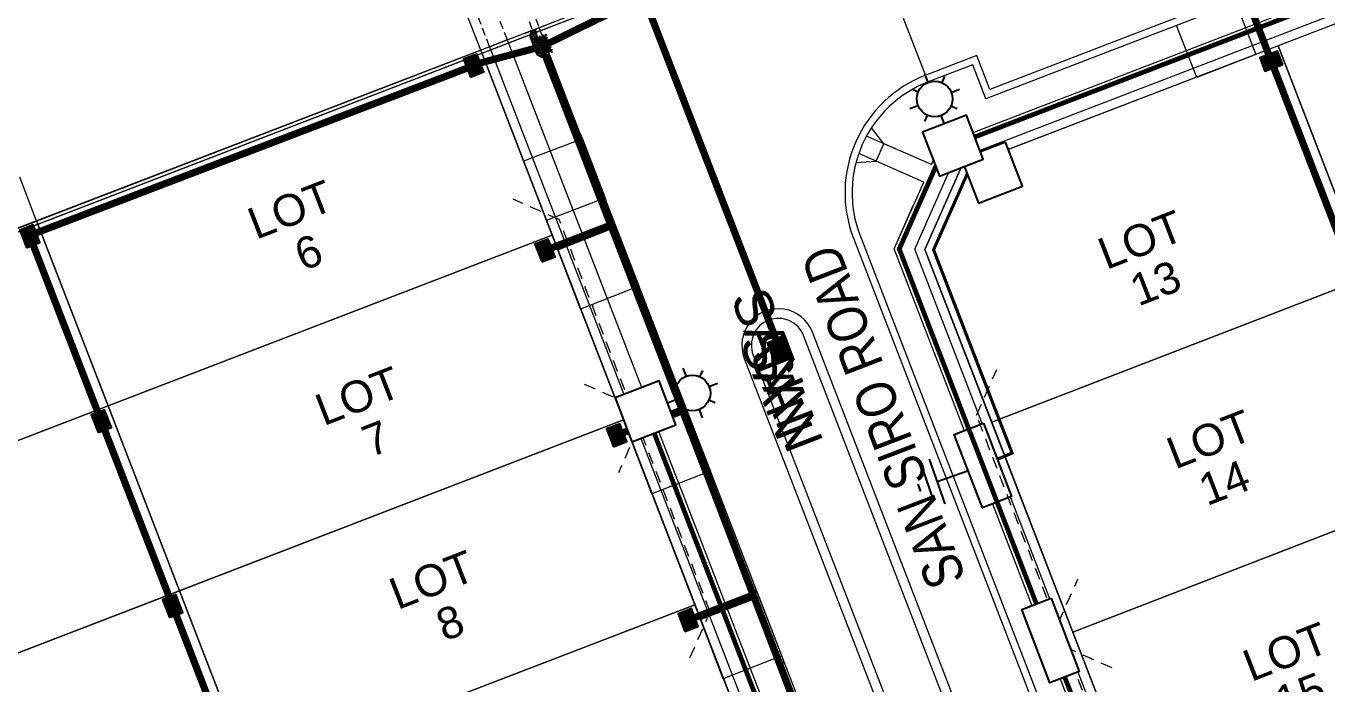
# Model space of a CAD drawing. Header units: metres. Extents: x 310412 to 311596, y 6269899 to 6270937.
# Drawn here: x 310709.8 to 310791.8, y 6270391.8 to 6270433.3 of the extents above; entities that cross this region are included whole.
import ezdxf
from ezdxf.enums import TextEntityAlignment as Align

# ---------------------------------------------------------------- set-up
doc = ezdxf.new("R2010")
doc.units = ezdxf.units.M
for name, pattern in [('Dash', [5, 3, -2]), ('DASHED', [0.75, 0.5, -0.25]), ('DASHED2', [1.5, 1, -0.5]), ('IE Trench LV', [6.5, 5, -1.5])]:
    doc.linetypes.add(name, pattern=pattern)
doc.layers.get('0').update_dxf_attribs({"color": 6})
for name, color, linetype in [('_User 1200x900', 7, 'Continuous'), ('_User D-LOT', 1, 'Continuous'), ('_User D-LOTNO', 2, 'Continuous'), ('_User D-PIPE', 154, 'Dash'), ('_User D-PIT', 2, 'Continuous'), ('_User D-TEXT-050', 3, 'Continuous'), ('Equip_SP_SL_NEW', 2, 'Continuous'), ('Mains_LV_NEW_T84', 2, 'Continuous'), ('Mains_LV_New_T94', 2, 'Continuous'), ('Mains_SL_NEW_R6', 2, 'Continuous'), ('Notes', 7, 'Continuous'), ('Notes_HV_MISC', 7, 'Continuous'), ('Notes_LV_MISC', 7, 'Continuous'), ('Notes_SP_MISC', 7, 'Continuous'), ('Services_SP_NEW_UG', 2, 'Continuous'), ('SupportsUG_SP_LV_NEW', 2, 'Continuous'), ('SupportsUG_SP_LV_SL_NEW', 2, 'Continuous')]:
    doc.layers.add(name, color=color, linetype=linetype)
for name, color, linetype, lineweight, true_color in [('_User D-FOOTPATH', 7, 'Continuous', 0, 0x969696), ('_User D-LIP', 7, 'Continuous', 0, 0x969696), ('_User D-NKL', 7, 'Continuous', 0, 0x969696), ('_User Driveway', 7, 'Dash', 0, 0x969696), ('_User F-FOOTPATH', 7, 'DASHED', 0, 0x969696), ('_User F-KERB', 7, 'DASHED', 0, 0x969696), ('_User F-LOT', 7, 'DASHED', 0, 0x969696), ('_User Proposed Development Boundary', 7, 'DASHED', 0, 0x969696), ('_User Stormwater', 7, 'Continuous', 0, 0x969696)]:
    doc.layers.add(name, color=color, linetype=linetype, lineweight=lineweight, true_color=true_color)
for name, color, linetype, lineweight in [('_User D-LOT-INT', 2, 'Continuous', 13), ('Cadastre Developer_SP_NEW', 2, 'Continuous', 5), ('Cadastre Land Parcels_SP_EXT', 9, 'Continuous', 5), ('Trench_SP_NEW', 7, 'Continuous', 70)]:
    doc.layers.add(name, color=color, linetype=linetype, lineweight=lineweight)
for name, color, linetype, plot in [('_User Measure 240 CL', 170, 'Continuous', False), ('_User Measure 240 RL', 174, 'Continuous', False), ('_User Measure 50 CL', 130, 'Continuous', False), ('_User Measure LV VDs', 180, 'Continuous', False), ('_User Measure SL', 52, 'Continuous', False)]:
    doc.layers.add(name, color=color, linetype=linetype, plot=plot)
doc.styles.add('ARIAL', font='arial.ttf', dxfattribs={"height": 2})
doc.styles.add('ARIAL NARROW', font='ARIALN.TTF')
doc.styles.add('POLE_LABEL', font='arial.ttf')
doc.styles.add('SL_LABEL', font='arial.ttf')
doc.styles.get("Standard").update_dxf_attribs({"font": 'arial.ttf'})
doc.linetypes.add('Cable 4', pattern='A,5.25,-0.1,["o",Standard,S=2,R=0,X=1.2,Y=-0.7],-4', length=9.35)
doc.linetypes.add('Cable New UG', pattern='A,7,-0.25,["x",Standard,S=2,R=0,X=0.2,Y=-0.8],-2.1', length=9.35)
doc.linetypes.add('IE Trench HV', pattern='A,7,-0.2,["/",Standard,S=3,R=0,X=0,Y=-1.4],-2.5', length=9.7)

# ---------------------------------------------------------------- blocks, each defined once
blk = doc.blocks.new('COLUMN_NEW')
for tag, height, flags, p in [('ASSET_NUM', 2.15, 9, (2, 2)), ('STREETNAME', 0.2, 9, (1.5, -2)), ('LOCATION', 0.2, 9, (1.5, -2.2)), ('NOTES', 0.2, 9, (1.5, -2.4)), ('Z', 0.2, 1, (1.5, -2.8)), ('LABEL_ALIGNMENT', 0.2, 9, (1.5, -2.6))]:
    blk.add_attdef(tag, text='', height=height, dxfattribs=dict(flags=flags)).set_placement(p, align=Align.MIDDLE_LEFT)
blk.add_wipeout([(-1.485, -1.485), (1.485, -1.485), (1.485, 1.485), (-1.485, 1.485)])
at = {"lineweight": -3}
blk.add_lwpolyline([(-1.485, -1.485), (1.485, -1.485), (1.485, 1.485), (-1.485, 1.485)], close=True, dxfattribs=at)
at = {"style": 'POLE_LABEL', "flags": 9}
blk.add_attdef('STRUCTURE_PLANT_NUMBER', text='', height=0.2, dxfattribs=at).set_placement((1.5, 0.242), align=Align.MIDDLE_LEFT)
at = {"flags": 9}
for tag, p in [('STREET_CODE', (1.5, 0)), ('OWNED_BY', (1.5, -0.4)), ('OPERATED_BY', (1.5, -0.6)), ('COLUMN_TYPE', (1.5, -0.2)), ('MAINTAINED_BY', (1.5, -0.8)), ('STATE', (1.5, -1)), ('USAGE', (1.5, -1.2)), ('LEGEND', (1.5, -1.4)), ('PARENT', (1.5, -1.6)), ('SUBURB', (1.5, -1.8))]:
    blk.add_attdef(tag, text='', height=0.2, dxfattribs=at).set_placement(p, align=Align.MIDDLE_LEFT)
blk = doc.blocks.new('600 x 900 G.S.I.P')
at = {"flags": 128}
blk.add_lwpolyline([(0.45, 0.6), (-0.45, 0.6), (-0.45, -0.6), (0.45, -0.6)], close=True, dxfattribs=at)
for points in [[(-0.35, 0.5), (-0.35, -0.5), (0.35, -0.5), (0.35, 0.5)], [(-0.307, 0.49), (-0.307, -0.49), (0.308, -0.49), (0.308, 0.49)]]:
    blk.add_lwpolyline(points, close=True)
at = {"layer": '_User 1200x900', "color": 251}
for p, q in [((-0.307, 0.45), (0.308, 0.45)), ((-0.307, 0.4), (0.308, 0.4)), ((-0.307, 0.35), (0.308, 0.35)), ((-0.307, 0.3), (0.308, 0.3)), ((-0.307, 0.25), (0.308, 0.25)), ((-0.307, 0.2), (0.308, 0.2)), ((-0.307, 0.15), (0.308, 0.15)), ((-0.307, 0.1), (0.308, 0.1)), ((-0.307, 0.05), (0.308, 0.05)), ((-0.307, 0), (0.308, 0)), ((-0.2, -0.49), (-0.2, 0.49)), ((0, -0.49), (0, 0.49)), ((0.2, -0.49), (0.2, 0.49)), ((-0.307, -0.05), (0.308, -0.05)), ((-0.307, -0.1), (0.308, -0.1)), ((-0.307, -0.15), (0.308, -0.15)), ((-0.307, -0.2), (0.308, -0.2)), ((-0.307, -0.25), (0.308, -0.25)), ((-0.307, -0.3), (0.308, -0.3)), ((-0.307, -0.35), (0.308, -0.35)), ((-0.307, -0.4), (0.308, -0.4)), ((-0.307, -0.45), (0.308, -0.45))]:
    blk.add_line(p, q, dxfattribs=at)
blk = doc.blocks.new('900 x 900 G.S.I.P')
at = {"linetype": 'DASHED2'}
for p, q in [((0.6, 0.6), (-0.6, 0.6)), ((-0.6, 0.6), (-0.6, 0.6)), ((-0.45, 0.45), (-0.45, 0.45)), ((0.6, 0.6), (0.6, -0.6)), ((0.6, -0.6), (0.6, -0.6))]:
    blk.add_line(p, q, dxfattribs=at)
at = {"color": 251}
for p, q in [((-0.4525, 0.45), (0.4525, 0.45)), ((-0.4525, 0.4), (0.4525, 0.4)), ((-0.4525, 0.35), (0.4525, 0.35)), ((-0.4525, 0.3), (0.4525, 0.3)), ((-0.4525, 0.25), (0.4525, 0.25)), ((-0.4525, 0.2), (0.4525, 0.2)), ((-0.4525, 0.15), (0.4525, 0.15)), ((-0.4525, 0.1), (0.4525, 0.1)), ((-0.4525, 0.05), (0.4525, 0.05)), ((-0.4525, 0), (0.4525, 0)), ((-0.4, -0.48), (-0.4, 0.48)), ((-0.2, -0.48), (-0.2, 0.48)), ((0, -0.48), (0, 0.48)), ((0.2, -0.48), (0.2, 0.48)), ((0.4, -0.48), (0.4, 0.48)), ((-0.4525, -0.05), (0.4525, -0.05)), ((-0.4525, -0.1), (0.4525, -0.1)), ((-0.4525, -0.15), (0.4525, -0.15)), ((-0.4525, -0.2), (0.4525, -0.2)), ((-0.4525, -0.25), (0.4525, -0.25)), ((-0.4525, -0.3), (0.4525, -0.3)), ((-0.4525, -0.35), (0.4525, -0.35)), ((-0.4525, -0.4), (0.4525, -0.4)), ((-0.4525, -0.45), (0.4525, -0.45))]:
    blk.add_line(p, q, dxfattribs=at)
at = {"color": 251, "linetype": 'DASHED2'}
for p, q in [((0.45, 0.45), (-0.45, 0.45)), ((-0.45, -0.45), (0.45, -0.45))]:
    blk.add_line(p, q, dxfattribs=at)
for points in [[(-0.6, 0.6), (-0.6, -0.6), (0.6, -0.6), (0.6, 0.6)], [(-0.495, 0.49), (-0.495, -0.49), (0.495, -0.49), (0.495, 0.49)], [(-0.4525, 0.48), (-0.4525, -0.48), (0.4525, -0.48), (0.4525, 0.48)]]:
    blk.add_lwpolyline(points, close=True)
blk = doc.blocks.new('G.G.P 1200 EKI Right')
for p, q in [((-0.525, -0.495), (-0.525, 0)), ((-0.525, 0), (0.525, 0)), ((-1.122, -0.45), (-0.944, -0.45)), ((-1.122, -0.645), (-1.122, -0.45)), ((-1.122, -0.495), (0.677, -0.495)), ((-1.122, -0.645), (0.678, -0.645)), ((-0.817, -0.875), (-1.122, -0.645)), ((-0.944, -0.45), (-0.924, -0.495)), ((-0.5, -0.495), (-0.5, -0.025)), ((-0.5, -0.025), (0.5, -0.025)), ((0.373, -0.875), (0.678, -0.645)), ((0.48, -0.495), (0.5, -0.45)), ((0.5, -0.025), (0.5, -0.45)), ((0.5, -0.45), (0.678, -0.45)), ((0.525, 0), (0.525, -0.45)), ((0.678, -0.645), (0.678, -0.45)), ((-0.883, -0.825), (0.439, -0.825)), ((-0.817, -0.875), (0.373, -0.875))]:
    blk.add_line(p, q)
at = {"color": 251, "linetype": 'DASHED2', "ltscale": 0.05}
for p, q in [((-0.924, -0.495), (-0.822, -0.723)), ((-0.822, -0.723), (0.378, -0.723)), ((0.378, -0.723), (0.48, -0.495))]:
    blk.add_line(p, q, dxfattribs=at)
at = {"color": 251}
for p, q in [((-0.441, -0.075), (-0.441, -0.025)), ((-0.441, -0.495), (-0.441, -0.075)), ((-0.379, -0.075), (-0.379, -0.025)), ((-0.379, -0.495), (-0.379, -0.075)), ((-0.316, -0.075), (-0.316, -0.025)), ((-0.316, -0.495), (-0.316, -0.075)), ((-0.254, -0.075), (-0.254, -0.025)), ((-0.254, -0.495), (-0.254, -0.075)), ((-0.191, -0.075), (-0.191, -0.025)), ((-0.191, -0.495), (-0.191, -0.075)), ((-0.129, -0.075), (-0.129, -0.025)), ((-0.129, -0.495), (-0.129, -0.075)), ((-0.066, -0.075), (-0.066, -0.025)), ((-0.066, -0.495), (-0.066, -0.075)), ((-0.004, -0.075), (-0.004, -0.025)), ((-0.004, -0.495), (-0.004, -0.075)), ((0.059, -0.075), (0.059, -0.025)), ((0.059, -0.495), (0.059, -0.075)), ((0.121, -0.075), (0.121, -0.025)), ((0.121, -0.495), (0.121, -0.075)), ((0.184, -0.075), (0.184, -0.025)), ((0.184, -0.495), (0.184, -0.075)), ((0.246, -0.075), (0.246, -0.025)), ((0.246, -0.495), (0.246, -0.075)), ((0.309, -0.075), (0.309, -0.025)), ((0.309, -0.495), (0.309, -0.075)), ((0.371, -0.075), (0.371, -0.025)), ((0.371, -0.495), (0.371, -0.075)), ((0.434, -0.075), (0.434, -0.025)), ((0.434, -0.495), (0.434, -0.075))]:
    blk.add_line(p, q, dxfattribs=at)
at = {"color": 251, "linetype": 'DASHED2', "ltscale": 0.05}
for points in [[(0.6, -0.75), (-0.6, -0.75), (-0.6, 0.075), (0.6, 0.075)], [(0.45, -0.6), (-0.45, -0.6), (-0.45, -0.075), (0.45, -0.075)]]:
    blk.add_lwpolyline(points, close=True, dxfattribs=at)
blk = doc.blocks.new('A$C76594AEE')
at = {"layer": '_User D-PIPE', "const_width": 0.45, "flags": 128}
for points in [[(310742.729, 6270432.229), (310748.163, 6270434.888)], [(310748.94, 6270434.544), (310757.059, 6270413.519)], [(310788.114, 6270431.511), (310786.858, 6270434.774)], [(310738.402, 6270430.974), (310741.912, 6270431.913)], [(310759.867, 6270386.306), (310742.56, 6270431.52)], [(310710.399, 6270420.256), (310737.564, 6270430.646)], [(310794.554, 6270414.839), (310788.441, 6270430.67)], [(310742.907, 6270419.312), (310746.675, 6270420.77)], [(310714.287, 6270408.942), (310710.161, 6270419.623)], [(310747.425, 6270407.659), (310751.143, 6270409.097)], [(310718.791, 6270397.282), (310714.719, 6270407.823)], [(310751.93, 6270395.997), (310755.612, 6270397.421)], [(310723.304, 6270385.596), (310719.233, 6270396.138)]]:
    blk.add_lwpolyline(points, dxfattribs=at)
at = {"layer": '_User D-PIT'}
for name, p, rotation in [('G.G.P 1200 EKI Right', (310742.659, 6270432.202), 291.1432269261683), ('600 x 900 G.S.I.P', (310737.983, 6270430.81), 201.1433333252743), ('600 x 900 G.S.I.P', (310788.277, 6270431.089), 291.1433333333334), ('600 x 900 G.S.I.P', (310709.999, 6270420.043), 201.1433333252743), ('600 x 900 G.S.I.P', (310742.487, 6270419.15), 201.1433333252743), ('900 x 900 G.S.I.P', (310757.277, 6270412.96), 111.3118983126097), ('600 x 900 G.S.I.P', (310714.503, 6270408.383), 201.1433333252743), ('600 x 900 G.S.I.P', (310747.006, 6270407.495), 201.1433333252743), ('600 x 900 G.S.I.P', (310719.007, 6270396.722), 201.1433333252743), ('600 x 900 G.S.I.P', (310751.51, 6270395.835), 201.1433333252743)]:
    blk.add_blockref(name, p, dxfattribs=dict(at, rotation=rotation))
blk = doc.blocks.new('*U57')
for p, q in [((-1.46, 5.68), (-1.06, 5.28)), ((0, 5.72), (0, 6.47)), ((1.46, 5.68), (1.06, 5.28)), ((-2.25, 4.22), (-1.5, 4.22)), ((1.5, 4.22), (2.25, 4.22)), ((-1.46, 2.76), (-1.06, 3.16)), ((0, 0), (0, 2.72)), ((1.46, 2.76), (1.06, 3.16)), ((0, 0), (0, 0))]:
    blk.add_line(p, q)
blk.add_circle((0, 4.22), 1.5)
at = {"style": 'SL_LABEL', "flags": 9}
for tag, height, p in [('ASSET_NUM', 2.5, (2, 2)), ('STREET_CODE', 0.2, (0, -0.2))]:
    blk.add_attdef(tag, text='', height=height, dxfattribs=at).set_placement(p, align=Align.MIDDLE_LEFT)
for tag, p, flags in [('Z', (0, 0), 1), ('OPERATED_BY', (0, -9.61), 9)]:
    blk.add_attdef(tag, p, '', height=0.2, dxfattribs=dict(flags=flags))
for tag, height, flags, p in [('CONSTRUCTED_VOLTAGE', 0.2, 9, (0, -0.4)), ('CONTROL_TYPE', 0.2, 9, (0, -0.6)), ('LANTERN_PURPOSE', 0.2, 9, (0, -0.8)), ('LANTERN_TYPE', 0.2, 9, (0, -1)), ('OPERATING_VOLTAGE', 0.2, 9, (0, -1.4)), ('ORIENTATION', 0.2, 9, (0, -1.6)), ('OWNED_BY', 0.2, 9, (0, -1.8)), ('STATE', 0.2, 9, (0, -2)), ('NO_PHASES', 0.2, 9, (0, -1.2)), ('USAGE', 0.2, 9, (0, -2.2)), ('LNUMBER', 2.5, 8, (1.2, -2.8)), ('CEXIST', 0.2, 9, (0, -2.4)), ('CNEW', 0.2, 9, (0, -2.6)), ('CNUMBER', 0.2, 9, (0, -2.8)), ('CREMOVE', 0.2, 9, (0, -3)), ('CREPLACE', 0.2, 9, (0, -3.2)), ('LKINGHEIGHT', 0.2, 9, (0, -3.4)), ('LBRACKET', 0.2, 9, (0, -3.6)), ('LBRACKETVOCAB', 0.2, 9, (0, -3.8)), ('LCATEGORY', 0.2, 9, (0, -4)), ('LCHARGE1', 0.2, 9, (0, -4.2)), ('LCHARGE1PERCENT', 0.2, 9, (0, -4.4)), ('LCHARGE2', 0.2, 9, (0, -4.6)), ('LCHARGE2PERCENT', 0.2, 9, (0, -4.8)), ('LCHARGE3', 0.2, 9, (0, -5)), ('LCHARGE3PERCENT', 0.2, 9, (0, -5.2)), ('LEXIST', 0.2, 9, (0, -5.4)), ('LLAMP', 0.2, 9, (0, -5.6)), ('LLAMPVOCAB', 0.2, 9, (0, -5.8)), ('LMAST', 0.2, 9, (0, -6)), ('LMASTVOCAB', 0.2, 9, (0, -6.2)), ('LNEW', 0.2, 9, (0, -6.4)), ('LANTNUMBER', 0.2, 9, (0, -6.6)), ('LOUTREACH', 0.2, 9, (0, -7)), ('LOUTREACHVOCAB', 0.2, 9, (0, -7.2)), ('LRATECODE', 0.2, 9, (0, -7.4)), ('LREMOVE', 0.2, 9, (0, -7.6)), ('SUBURB', 0.2, 9, (0, -8.6)), ('STREETNAME', 0.2, 9, (0, -8.8)), ('LREPLACE', 0.2, 9, (0, -7.8)), ('LTYPE', 0.2, 9, (0, -8)), ('LTYPEVOCAB', 0.2, 9, (0, -8.2)), ('LEGEND', 0.2, 9, (0, -8.4)), ('LOCATION', 0.2, 9, (0, -9)), ('NOTES', 0.2, 9, (0, -9.2)), ('MAINTAINED_BY', 0.2, 9, (0, -9.86))]:
    blk.add_attdef(tag, text='', height=height, dxfattribs=dict(flags=flags)).set_placement(p, align=Align.MIDDLE_LEFT)
blk = doc.blocks.new('Earth')
for p, q in [((0, -1.022), (0, 0)), ((0, -3.066), (0, -1.022)), ((-1.5, -3.066), (1.5, -3.066)), ((-1, -3.666), (1, -3.666)), ((-0.25, -4.266), (0.25, -4.266))]:
    blk.add_line(p, q)
blk = doc.blocks.new('PILLAR_NEW')
at = {"flags": 9}
for tag, height, p in [('ASSET_NUM', 2.5, (2, 4)), ('STREET_CODE', 0.2, (1.5, 2)), ('OWNED_BY', 0.2, (1.5, 1.8)), ('OPERATED_BY', 0.2, (1.5, 1.6))]:
    blk.add_attdef(tag, text='', height=height, dxfattribs=at).set_placement(p, align=Align.MIDDLE_LEFT)
blk.add_wipeout([(-2.475, 0.99), (2.475, 0.99), (2.475, -0.99), (-2.475, -0.99)])
at = {"lineweight": -3}
blk.add_lwpolyline([(-2.475, 0.99), (2.475, 0.99), (2.475, -0.99), (-2.475, -0.99)], close=True, dxfattribs=at)
for tag, flags, p in [('STATE', 9, (1.5, 1.2)), ('SUPPORT_TYPE', 9, (1.5, 1)), ('USAGE', 9, (1.5, 0.8)), ('MAINTAINED_BY', 9, (1.5, 1.4)), ('SUBURB', 9, (1.5, 0.2)), ('STREETNAME', 9, (1.5, 0)), ('LEGEND', 9, (1.5, 0.6)), ('PARENT', 9, (1.5, 0.4)), ('Z', 1, (1.5, -0.6)), ('LOCATION', 9, (1.5, -0.2)), ('NOTES', 9, (1.5, -0.4))]:
    blk.add_attdef(tag, text='', height=0.2, dxfattribs=dict(flags=flags)).set_placement(p, align=Align.MIDDLE_LEFT)
blk = doc.blocks.new('A$C7FC2678C')
at = {"layer": '_User Driveway', "linetype": 'Continuous'}
for p, q in [((310786.043, 6270434.775), (310787.31, 6270431.51)), ((310783.58, 6270430.067), (310782.31, 6270433.338)), ((310787.31, 6270431.51), (310783.58, 6270430.067)), ((310744.401, 6270426.026), (310741.126, 6270424.787)), ((310745.845, 6270422.296), (310744.401, 6270426.026)), ((310744.42, 6270426.032), (310745.846, 6270422.295)), ((310741.126, 6270424.787), (310742.571, 6270421.057)), ((310742.571, 6270421.057), (310745.845, 6270422.296)), ((310743.29, 6270419.191), (310746.549, 6270420.466)), ((310746.549, 6270420.466), (310747.977, 6270416.73)), ((310747.996, 6270416.738), (310746.55, 6270420.467)), ((310744.716, 6270415.454), (310743.29, 6270419.191)), ((310747.977, 6270416.73), (310744.716, 6270415.454)), ((310747.794, 6270407.53), (310751.053, 6270408.806)), ((310751.053, 6270408.806), (310752.481, 6270405.07)), ((310752.5, 6270405.077), (310751.054, 6270408.807)), ((310749.22, 6270403.794), (310747.794, 6270407.53)), ((310752.481, 6270405.07), (310749.22, 6270403.794)), ((310752.298, 6270395.87), (310755.557, 6270397.145)), ((310755.557, 6270397.145), (310756.985, 6270393.409)), ((310757.004, 6270393.417), (310755.558, 6270397.146)), ((310753.724, 6270392.133), (310752.298, 6270395.87)), ((310756.985, 6270393.409), (310753.724, 6270392.133))]:
    blk.add_line(p, q, dxfattribs=at)
for points in [[(310744.84, 6270426.193), (310744.42, 6270426.032), (310744.539, 6270426.56), (310744.652, 6270426.603), (310744.84, 6270426.193), (310746.267, 6270422.456), (310746.399, 6270422.025), (310746.287, 6270421.982), (310745.846, 6270422.295), (310746.267, 6270422.456)], [(310748.415, 6270416.9), (310747.996, 6270416.738), (310748.438, 6270416.427), (310748.55, 6270416.47), (310748.415, 6270416.9), (310746.969, 6270420.63), (310746.779, 6270421.038), (310746.667, 6270420.995), (310746.55, 6270420.467), (310746.969, 6270420.63)], [(310752.919, 6270405.24), (310752.5, 6270405.077), (310752.942, 6270404.766), (310753.054, 6270404.81), (310752.919, 6270405.24), (310751.473, 6270408.969), (310751.283, 6270409.378), (310751.171, 6270409.335), (310751.054, 6270408.807), (310751.473, 6270408.969)], [(310757.423, 6270393.58), (310757.004, 6270393.417), (310757.446, 6270393.106), (310757.558, 6270393.149), (310757.423, 6270393.58), (310755.977, 6270397.309), (310755.786, 6270397.718), (310755.675, 6270397.674), (310755.558, 6270397.146), (310755.977, 6270397.309)]]:
    blk.add_lwpolyline(points, dxfattribs=at)
blk = doc.blocks.new('A$C64462609')
at = {"layer": '_User D-FOOTPATH'}
for points in [[(310766.848, 6270424.562), (310767.391, 6270425.785), (310914.27, 6270482.298), (310915.116, 6270481.923)], [(310740.107, 6270432.433), (310766.868, 6270363.15), (310765.664, 6270360.43)], [(310738.988, 6270432), (310765.57, 6270363.181), (310763.079, 6270357.554), (310714.108, 6270338.639), (310712.36, 6270339.412)], [(310938.039, 6270425.792), (310937, 6270423.446), (310790.195, 6270366.742), (310783.659, 6270369.636), (310764.494, 6270419.253), (310766.362, 6270423.465)], [(310786.379, 6270368.432), (310783.659, 6270369.636), (310764.494, 6270419.253), (310765.702, 6270421.976)]]:
    blk.add_lwpolyline(points, dxfattribs=at)
blk.add_lwpolyline([(310935.708, 6270424.234), (310790.227, 6270368.04), (310784.6, 6270370.532), (310765.793, 6270419.222), (310768.286, 6270424.844), (310913.841, 6270480.847), (310919.47, 6270478.351), (310938.2, 6270429.861)], close=True, dxfattribs=at)
at = {"layer": '_User D-FOOTPATH', "flags": 128}
for points in [[(310766.653, 6270429.787), (310764.473, 6270435.377)], [(310740.107, 6270432.433), (310738.988, 6270432)], [(310762.094, 6270424.692), (310763.371, 6270424.784), (310763.856, 6270425.882), (310763.062, 6270426.888)], [(310766.848, 6270424.562), (310762.754, 6270426.368)], [(310766.362, 6270423.465), (310762.269, 6270425.27)]]:
    blk.add_lwpolyline(points, dxfattribs=at)
at = {"layer": '_User D-LIP'}
for points in [[(310791.666, 6270365.005), (310936.738, 6270421.04, 0.414214), (310941.289, 6270431.321), (310921.91, 6270481.498, 0.413842), (310911.639, 6270486.054), (310908.419, 6270484.815), (310909.245, 6270482.668), (310770.538, 6270429.3), (310769.712, 6270431.446), (310766.492, 6270430.207, 0.414597), (310761.931, 6270419.923), (310781.385, 6270369.556, 0.414213)], [(310759.342, 6270413.997, 1), (310755.051, 6270412.34), (310772.021, 6270368.405, 1), (310776.312, 6270370.062)]]:
    blk.add_lwpolyline(points, format="xyb", close=True, dxfattribs=at)
blk.add_lwpolyline([(310677.807, 6270408.469), (310704.333, 6270339.794, 0.414213), (310714.614, 6270335.243), (310764.054, 6270354.34, 0.414214), (310768.605, 6270364.62), (310742.114, 6270433.204)], format="xyb", dxfattribs=at)
at = {"layer": '_User D-LOT', "color": 1, "lineweight": 0, "true_color": 0xfc0307}
blk.add_line((310911.145, 6270498.239), (310671.883, 6270406.182), dxfattribs=at)
at = {"layer": '_User D-LOT-INT', "color": 6, "lineweight": 0}
blk.add_lwpolyline([(310935.26, 6270424.704), (310790.242, 6270368.69), (310785.07, 6270370.98), (310766.442, 6270419.206), (310768.734, 6270424.373), (310913.825, 6270480.198), (310919, 6270477.903), (310937.55, 6270429.876)], close=True, dxfattribs=at)
at = {"layer": '_User D-LOT-INT', "color": 6, "lineweight": 0, "flags": 128}
for points in [[(310682.43, 6270410.239), (310738.428, 6270431.785)], [(310738.428, 6270431.785), (310764.921, 6270363.197)], [(310788.707, 6270432.058), (310810.205, 6270376.4)], [(310710.409, 6270421.062), (310738.377, 6270348.656)], [(310742.932, 6270420.125), (310686.934, 6270398.579)], [(310794.344, 6270417.464), (310770.651, 6270408.31)], [(310747.436, 6270408.464), (310691.438, 6270386.918)], [(310799.453, 6270404.236), (310775.759, 6270395.082)], [(310751.94, 6270396.804), (310695.942, 6270375.258)]]:
    blk.add_lwpolyline(points, dxfattribs=at)
at = {"layer": '_User D-NKL'}
for points in [[(310791.503, 6270365.425), (310936.576, 6270421.46, 0.414214), (310940.869, 6270431.158), (310921.49, 6270481.336, 0.413842), (310911.801, 6270485.634), (310909.001, 6270484.556), (310909.827, 6270482.41), (310770.279, 6270428.718), (310769.453, 6270430.865), (310766.653, 6270429.787, 0.414597), (310762.35, 6270420.085), (310781.805, 6270369.718, 0.414213)], [(310758.782, 6270413.781, 1), (310755.61, 6270412.556), (310772.581, 6270368.621, 1), (310775.752, 6270369.846)]]:
    blk.add_lwpolyline(points, format="xyb", close=True, dxfattribs=at)
blk.add_lwpolyline([(310678.227, 6270408.632), (310704.753, 6270339.957, 0.414213), (310714.452, 6270335.663), (310763.892, 6270354.759, 0.414214), (310768.186, 6270364.458), (310741.694, 6270433.042)], format="xyb", dxfattribs=at)
at = {"layer": '_User F-FOOTPATH', "lineweight": 0}
for p, q in [((310740.109, 6270432.429), (310713.06, 6270503.005)), ((310738.988, 6270432), (310711.94, 6270502.575))]:
    blk.add_line(p, q, dxfattribs=at)
at = {"layer": '_User F-KERB', "lineweight": 0}
for p, q in [((310714.456, 6270503.56), (310741.694, 6270433.042)), ((310714.876, 6270503.722), (310742.114, 6270433.204))]:
    blk.add_line(p, q, dxfattribs=at)
at = {"layer": '_User F-LOT', "linetype": 'Dash', "lineweight": 0}
for p, q in [((310738.428, 6270431.785), (310711.379, 6270502.36)), ((310710.448, 6270420.962), (310681.936, 6270495.357))]:
    blk.add_line(p, q, dxfattribs=at)
at = {"layer": '_User Proposed Development Boundary', "color": 11, "linetype": 'DASHED', "lineweight": 15, "ltscale": 3, "true_color": 0xf27172, "flags": 128}
blk.add_lwpolyline([(310671.883, 6270406.182), (310911.145, 6270498.239), (310942.883, 6270416.071), (310703.742, 6270323.701), (310671.883, 6270406.182)], dxfattribs=at)
at = {"layer": 'Cadastre Developer_SP_NEW', "color": 2, "flags": 128}
for points in [[(310799.458, 6270404.222), (310811.125, 6270408.711), (310800.373, 6270436.547), (310788.707, 6270432.058)], [(310714.933, 6270409.352), (310742.932, 6270420.125), (310738.428, 6270431.785), (310710.429, 6270421.012)], [(310794.344, 6270417.464), (310788.707, 6270432.058), (310768.734, 6270424.373), (310766.442, 6270419.206), (310770.651, 6270408.31)], [(310714.933, 6270409.352), (310710.429, 6270421.012), (310682.43, 6270410.239), (310686.934, 6270398.579)], [(310719.437, 6270397.691), (310747.436, 6270408.464), (310742.932, 6270420.125), (310714.933, 6270409.352)], [(310794.344, 6270417.464), (310770.651, 6270408.31), (310775.76, 6270395.083), (310799.453, 6270404.236)], [(310719.437, 6270397.691), (310714.933, 6270409.352), (310686.934, 6270398.579), (310691.438, 6270386.918)], [(310751.94, 6270396.804), (310747.436, 6270408.464), (310719.437, 6270397.691), (310723.941, 6270386.031)], [(310775.76, 6270395.083), (310780.869, 6270381.855), (310804.562, 6270391.009), (310799.453, 6270404.236)], [(310691.438, 6270386.918), (310695.942, 6270375.258), (310723.941, 6270386.031), (310719.437, 6270397.691)], [(310756.444, 6270385.143), (310751.94, 6270396.804), (310723.941, 6270386.031), (310728.445, 6270374.371)]]:
    blk.add_lwpolyline(points, close=True, dxfattribs=at)
at = {"color": 152, "true_color": 0x2776bb}
blk.add_blockref('A$C7FC2678C', (0, 0), dxfattribs=at)
at = {"layer": '_User D-LOTNO', "color": 0, "style": 'ARIAL'}
for s, p in [('LOT', (310724.259, 6270419.812)), ('LOT', (310777.872, 6270417.911)), ('6', (310727.208, 6270417.829)), ('13', (310779.887, 6270415.605)), ('LOT', (310728.518, 6270408.057)), ('7', (310731.467, 6270406.073)), ('LOT', (310782.205, 6270405.323)), ('14', (310784.22, 6270403.017)), ('LOT', (310733.185, 6270396.46)), ('8', (310736.134, 6270394.476)), ('LOT', (310787.01, 6270391.925)), ('15', (310789.025, 6270389.618))]:
    blk.add_text(s, height=2, rotation=21.24089, dxfattribs=at).set_placement(p)
at = {"layer": '_User D-TEXT-050', "insert": (310766.72, 6270397.573), "char_height": 2.5, "attachment_point": 1, "rotation": 111.04457, "style": 'ARIAL NARROW'}
blk.add_mtext('SAN SIRO ROAD', dxfattribs=at)

msp = doc.modelspace()

# ---------------------------------------------------------------- block references
at = {"layer": 'Notes'}
msp.add_blockref('A$C64462609', (0, 0), dxfattribs=at)

# ---------------------------------------------------------------- next in the draw order: linework, layer by layer
at = {"layer": '_User Measure LV VDs', "flags": 128}
for points in [[(310881.506, 6270469.388), (310767.615, 6270425.55), (310764.819, 6270419.245), (310770.094, 6270405.59)], [(310751.334, 6270352.053), (310763.751, 6270356.849), (310766.544, 6270363.158), (310748.821, 6270408.999)]]:
    msp.add_lwpolyline(points, dxfattribs=at)
at = {"layer": 'Cadastre Land Parcels_SP_EXT', "linetype": 'Continuous'}
for points in [[(310762.318, 6270440.779), (310757.111, 6270443.193), (310731.409, 6270509.57), (310733.662, 6270514.861), (310643.377, 6270479.985), (310671.978, 6270405.97), (310762.318, 6270440.779)], [(310703.872, 6270323.381), (310942.799, 6270415.673), (310910.986, 6270498.06), (310671.978, 6270405.97), (310703.872, 6270323.381)]]:
    msp.add_lwpolyline(points, close=True, dxfattribs=at)
at = {"layer": 'Mains_LV_NEW_T84', "color": 170, "linetype": 'Cable New UG', "ltscale": 0.75, "const_width": 0.2, "flags": 128}
for points in [[(310881.506, 6270469.37), (310831.567, 6270450.156), (310767.588, 6270425.488), (310764.819, 6270419.245), (310770.094, 6270405.589)], [(310770.094, 6270405.589), (310776.475, 6270389.068)]]:
    msp.add_lwpolyline(points, dxfattribs=at)
at = {"layer": 'Mains_LV_New_T94', "color": 140, "linetype": 'IE Trench HV', "ltscale": 0.5, "const_width": 0.2, "flags": 128}
msp.add_lwpolyline([(310751.324, 6270352.049), (310752.912, 6270354.806), (310762.257, 6270358.416), (310765.525, 6270365.796), (310748.835, 6270409.005)], dxfattribs=at)
at = {"layer": 'Mains_SL_NEW_R6', "linetype": 'Cable 4', "ltscale": 0.5, "const_width": 0.2, "flags": 128}
msp.add_lwpolyline([(310770.667, 6270424.581), (310769.107, 6270423.981), (310766.983, 6270419.192), (310771.936, 6270406.374), (310770.095, 6270405.589)], dxfattribs=at)
at = {"layer": 'Services_SP_NEW_UG', "color": 170, "linetype": 'Dash', "lineweight": 15, "ltscale": 0.25}
for points in [[(310751.617, 6270393.465), (310752.9, 6270396.352), (310743.378, 6270421.1), (310740.47, 6270422.392)], [(310744.959, 6270410.725), (310748.836, 6270409.003), (310747.113, 6270405.126)], [(310778.236, 6270392.821), (310774.359, 6270394.544), (310776.082, 6270398.421)]]:
    msp.add_lwpolyline(points, dxfattribs=at)

# ---------------------------------------------------------------- next in the draw order: block references
at = {"layer": '_User Stormwater'}
msp.add_blockref('A$C76594AEE', (0, 0), dxfattribs=at)
at = {"layer": 'Equip_SP_SL_NEW', "xscale": 0.7500000000000002, "yscale": 0.7500000000000002, "zscale": 0.7500000000000002}
for p, rotation in [((310768.201, 6270425.759), 21.32272815231007), ((310748.838, 6270409.003), 291.3987360689504)]:
    msp.add_blockref('*U57', p, dxfattribs=dict(at, rotation=rotation))
at = {"layer": 'Notes_LV_MISC', "rotation": 289.339841946454}
msp.add_blockref('Earth', (310770.095, 6270405.589), dxfattribs=at)

# ---------------------------------------------------------------- next in the draw order: texts
at = {"layer": 'Notes_HV_MISC', "color": 7, "char_height": 2.4, "attachment_point": 7, "rotation": 291.12246, "line_spacing_factor": 0.6}
for insert in [(310754.129, 6270416.163), (310755.324, 6270412.628)]:
    msp.add_mtext('{\\fArial|b0|i0|c0|p39;SAN                                   SIRO                                       ROAD}', dxfattribs=dict(at, insert=insert))
at = {"layer": 'Notes_LV_MISC', "color": 7, "insert": (310754.695, 6270413.411), "char_height": 2.4, "attachment_point": 7, "rotation": 291.12246, "line_spacing_factor": 0.6}
msp.add_mtext('{\\fArial|b0|i0|c0|p39;SAN                                   SIRO                                       ROAD}', dxfattribs=at)
at = {"layer": 'Notes_SP_MISC', "color": 7, "char_height": 2.4, "attachment_point": 7, "rotation": 291.12246, "line_spacing_factor": 0.6}
for s, insert in [('{\\fArial|b0|i0|c0|p39;KINGFIELD                                                                                                                ROAD}', (310666.396, 6270413.693)), ('{\\fArial|b0|i0|c0|p39;SAN                          SIRO                                               ROAD}', (310755.324, 6270412.628))]:
    msp.add_mtext(s, dxfattribs=dict(at, insert=insert))

# ---------------------------------------------------------------- next in the draw order: block references
at = {"layer": 'Notes_LV_MISC'}
for name, p, rotation in [('COLUMN_NEW', (310770.667, 6270424.062), 201.0445728712949), ('COLUMN_NEW', (310748.821, 6270408.999), 291.0445728764959), ('PILLAR_NEW', (310770.094, 6270405.589), 291.0445728761928)]:
    msp.add_blockref(name, p, dxfattribs=dict(at, rotation=rotation))

# ---------------------------------------------------------------- next in the draw order: linework, layer by layer
at = {"layer": '_User Measure 240 CL', "color": 152, "true_color": 0x2776bb, "flags": 128}
for points in [[(310770.095, 6270405.589), (310764.819, 6270419.245), (310767.588, 6270425.488), (310881.532, 6270469.355)], [(310776.477, 6270389.069), (310770.095, 6270405.589)]]:
    msp.add_lwpolyline(points, dxfattribs=at)
at = {"layer": '_User Measure 240 RL', "color": 152, "true_color": 0x2776bb, "flags": 128}
for points in [[(310931.192, 6270450.501), (310920.175, 6270479.023), (310913.866, 6270481.788), (310767.615, 6270425.55), (310764.819, 6270419.245), (310770.094, 6270405.59)], [(310770.094, 6270405.59), (310783.894, 6270369.86), (310766.544, 6270363.158), (310763.751, 6270356.849), (310751.324, 6270352.049)]]:
    msp.add_lwpolyline(points, dxfattribs=at)
at = {"layer": '_User Measure 50 CL', "flags": 128}
msp.add_lwpolyline([(310751.324, 6270352.049), (310763.752, 6270356.853), (310766.544, 6270363.158), (310748.835, 6270409.005)], dxfattribs=at)
at = {"layer": '_User Measure LV VDs', "flags": 128}
msp.add_lwpolyline([(310776.475, 6270389.068), (310770.094, 6270405.589)], dxfattribs=at)
at = {"layer": '_User Measure SL', "flags": 128}
msp.add_lwpolyline([(310770.094, 6270405.589), (310764.819, 6270419.245), (310767.588, 6270425.488), (310768.201, 6270425.759)], dxfattribs=at)
at = {"layer": 'Services_SP_NEW_UG', "color": 170, "linetype": 'Dash', "lineweight": 15, "ltscale": 0.25}
msp.add_lwpolyline([(310783.346, 6270379.594), (310780.413, 6270380.897), (310769.691, 6270408.764), (310770.973, 6270411.649)], dxfattribs=at)
at = {"layer": 'Trench_SP_NEW', "color": 5, "linetype": 'IE Trench LV', "ltscale": 0.5, "flags": 128}
for points in [[(310783.894, 6270369.86, 0.3, 0.3, 0), (310775.765, 6270390.914, 0.3, 0.3, 0), (310764.819, 6270419.245, 0.3, 0.3, 0), (310767.615, 6270425.55, 0.3, 0.3, 0), (310913.866, 6270481.821, 0.3, 0.3, 0), (310920.175, 6270479.023, 0.3, 0.3, 0), (310929.713, 6270454.329, 0, 0, 0)], [(310748.835, 6270409.005, 0.3, 0.3, 0), (310766.544, 6270363.158, 0, 0, 0)]]:
    msp.add_lwpolyline(points, format="xyseb", dxfattribs=at)

# ---------------------------------------------------------------- next in the draw order: block references
at = {"layer": 'SupportsUG_SP_LV_NEW', "rotation": 291.0445728761928}
msp.add_blockref('PILLAR_NEW', (310774.359, 6270394.543), dxfattribs=at)
at = {"layer": 'SupportsUG_SP_LV_SL_NEW'}
for p, rotation in [((310768.201, 6270425.759), 201.0445728712949), ((310748.821, 6270408.999), 291.0445728764959)]:
    msp.add_blockref('COLUMN_NEW', p, dxfattribs=dict(at, rotation=rotation))

doc.saveas('drawing.dxf')
